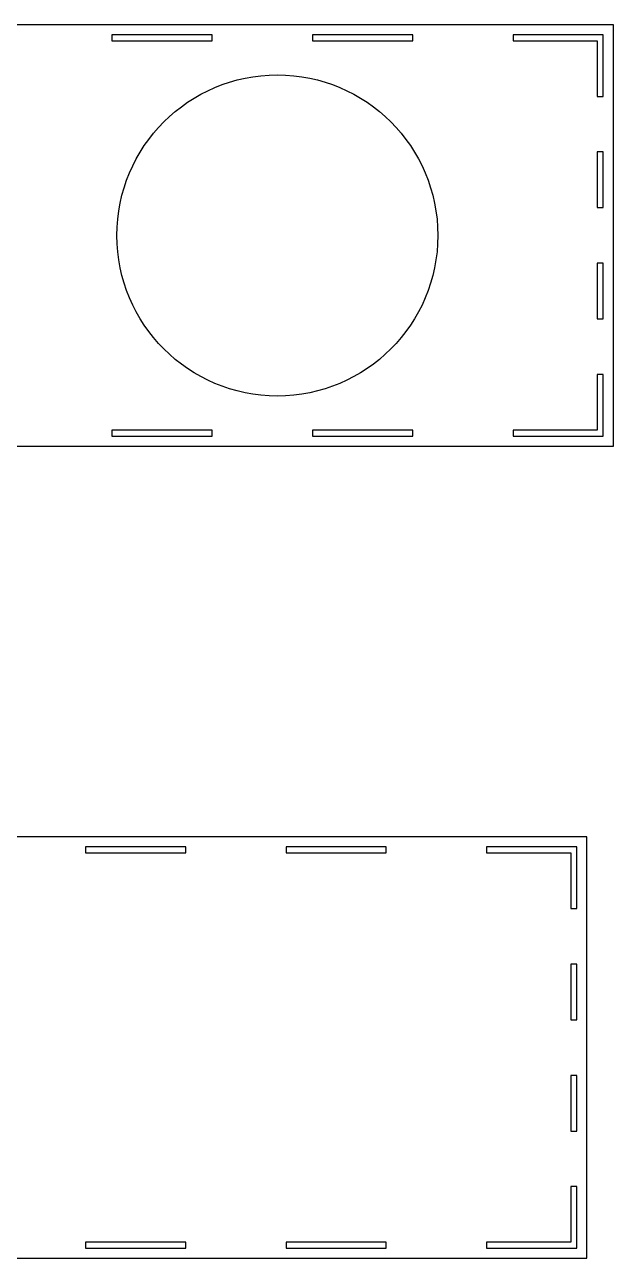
# Model space of a CAD drawing. Extents: x -410 to 1216, y 0 to 714.
# Drawn here: x 922 to 1216, y 99 to 714 of the extents above; entities that cross this region are included whole.
import ezdxf

# ---------------------------------------------------------------- set-up
doc = ezdxf.new("R2010")
doc.units = 0
doc.header["$MEASUREMENT"] = 0

msp = doc.modelspace()

# ---------------------------------------------------------------- linework, layer by layer
at = {"linetype": 'Continuous'}
for points in [[(1215.62, 503.64), (1215.62, 713.64), (765.62, 713.64), (765.62, 503.64)], [(1015.62, 708.64), (965.62, 708.64), (965.62, 705.64), (1015.62, 705.64)], [(1115.62, 708.64), (1065.62, 708.64), (1065.62, 705.64), (1115.62, 705.64)], [(1210.62, 677.93), (1210.62, 708.64), (1165.62, 708.64), (1165.62, 705.64), (1207.62, 705.64), (1207.62, 677.93)], [(1210.62, 622.5), (1210.62, 650.21), (1207.62, 650.21), (1207.62, 622.5)], [(1210.62, 567.07), (1210.62, 594.78), (1207.62, 594.78), (1207.62, 567.07)], [(1165.62, 508.64), (1210.62, 508.64), (1210.62, 539.35), (1207.62, 539.35), (1207.62, 511.64), (1165.62, 511.64)], [(965.62, 508.64), (1015.62, 508.64), (1015.62, 511.64), (965.62, 511.64)], [(1065.62, 508.64), (1115.62, 508.64), (1115.62, 511.64), (1065.62, 511.64)], [(1202.44, 99.04), (1202.44, 309.04), (752.44, 309.04), (752.44, 99.04)], [(1002.44, 304.04), (952.44, 304.04), (952.44, 301.04), (1002.44, 301.04)], [(1102.44, 304.04), (1052.44, 304.04), (1052.44, 301.04), (1102.44, 301.04)], [(1197.44, 273.33), (1197.44, 304.04), (1152.44, 304.04), (1152.44, 301.04), (1194.44, 301.04), (1194.44, 273.33)], [(1197.44, 217.9), (1197.44, 245.61), (1194.44, 245.61), (1194.44, 217.9)], [(1197.44, 162.47), (1197.44, 190.18), (1194.44, 190.18), (1194.44, 162.47)], [(1152.44, 104.04), (1197.44, 104.04), (1197.44, 134.75), (1194.44, 134.75), (1194.44, 107.04), (1152.44, 107.04)], [(952.44, 104.04), (1002.44, 104.04), (1002.44, 107.04), (952.44, 107.04)], [(1052.44, 104.04), (1102.44, 104.04), (1102.44, 107.04), (1052.44, 107.04)]]:
    msp.add_lwpolyline(points, close=True, dxfattribs=at)
msp.add_circle((1048.12, 608.64), 80, dxfattribs=at)

doc.saveas('drawing.dxf')
